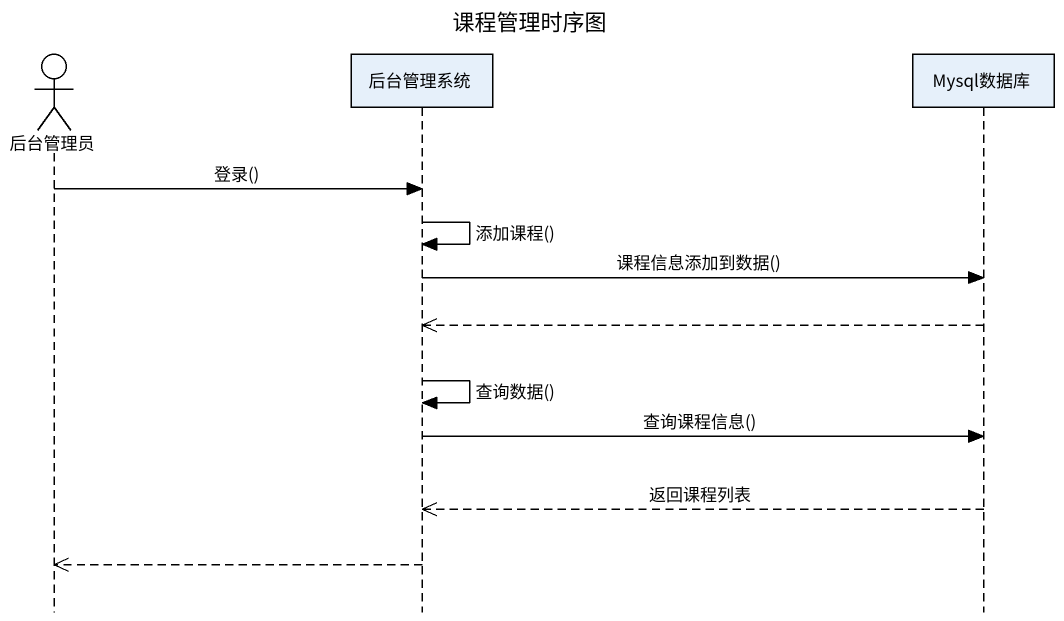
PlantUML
@startuml
title 课程管理时序图
hide footbox
actor 后台管理员
participant 后台管理系统
participant Mysql数据库

后台管理员 -> 后台管理系统 : 登录()
后台管理系统 -> 后台管理系统 : 添加课程()
后台管理系统 -> Mysql数据库 : 课程信息添加到数据()
Mysql数据库 -->> 后台管理系统
后台管理系统 -> 后台管理系统 : 查询数据()
后台管理系统 -> Mysql数据库 : 查询课程信息()
Mysql数据库 -->> 后台管理系统 : 返回课程列表
后台管理系统 -->> 后台管理员
@enduml
